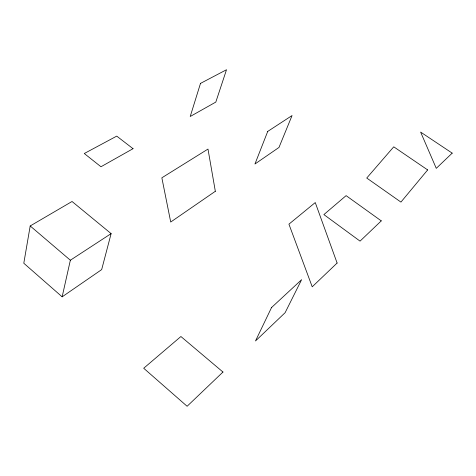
<?xml version="1.0" encoding="UTF-8"?>
<svg xmlns="http://www.w3.org/2000/svg" width="476" height="476" viewBox="0 0 476 476"><rect width="100%" height="100%" fill="white"/><g stroke="black" fill="none" stroke-linecap="round" stroke-linejoin="round"><path stroke-width="0.71" d="M30.196 225.957L23.8 263.24L62.148 296.828L101.668 269.606L111.122 233.621L72.043 201.491L30.196 225.957L70.359 260.223L62.148 296.828M70.359 260.223L111.122 233.621M200.491 83.401L190.221 116.495L215.806 102.09L226.511 69.728L200.491 83.401M267.726 131.424L254.952 164L278.984 147.447L292.062 115.543L267.726 131.424M271.54 307.55L255.487 340.983L285.112 312.69L301.617 279.668L271.54 307.55M427.656 169.92L400.935 202.092L366.74 178.036L393.747 146.816L427.656 169.92M222.97 372.036L187.116 406.272L143.704 368.251L180.91 336.52L222.97 372.036M337.115 263.038L312.22 286.808L288.926 224.166L315.255 202.556L337.115 263.038M381.264 220.876L360.052 241.13L323.882 214.587L346.106 195.636L381.264 220.876M452.2 153.135L436.272 168.349L420.623 132.084L452.2 153.135M215.336 191.292L170.717 222.03L161.852 177.804L207.988 149.077L215.336 191.292M133.042 148.69L100.971 166.755L84.276 153.516L116.733 136.118L133.042 148.69"/></g></svg>
